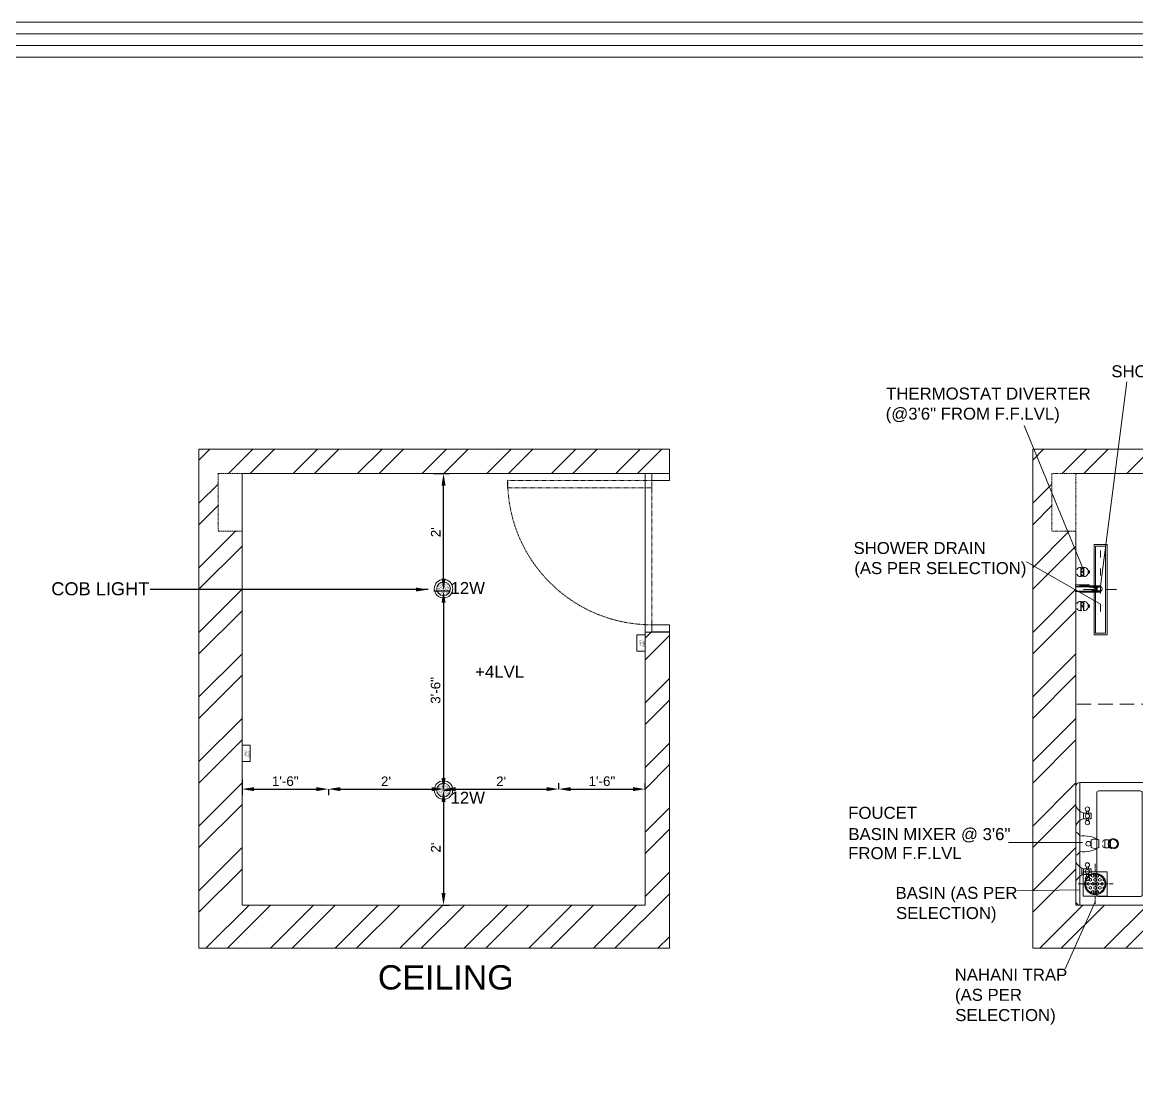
# Model space of a CAD drawing. Header units: inches. Extents: x 213 to 17763, y -4830 to 1802.
# Drawn here: x 5478.2 to 5710.7, y 1192.2 to 1413.7 of the extents above; entities that cross this region are included whole.
import ezdxf

# ---------------------------------------------------------------- set-up
doc = ezdxf.new("R2010")
doc.units = ezdxf.units.IN
doc.header["$MEASUREMENT"] = 0
for name, pattern in [('ACAD_ISO02W100', [15, 12, -3]), ('AUDIT_D_060311083008-3', [0]), ('Center23.23', [1.798, 1, -0.043, 0.712, -0.043]), ('DASHED2', [0.375, 0.25, -0.125]), ('HIDDEN', [0.375, 0.25, -0.125])]:
    doc.linetypes.add(name, pattern=pattern)
for name, color, linetype in [('.', 30, 'Continuous'), ('A-DOOR', 251, 'AUDIT_D_060311083008-3'), ('A-Door-Frame', 1, 'Continuous'), ('A-Door-Swing', 8, 'HIDDEN'), ('PDF2_0', 7, 'Continuous'), ('PDF3_MK. TEXT', 1, 'Continuous'), ('PDF3_MO_FURNITURE', 6, 'Continuous'), ('PDF3_Text', 1, 'Continuous'), ('zas_Inferred_dashed_lines', 7, 'Continuous')]:
    doc.layers.add(name, color=color, linetype=linetype)
doc.layers.add('A- FURNITURE', color=8, linetype='Continuous', lineweight=9)
for name, color, linetype, true_color in [('PDF2_MK. KITCHEN ESSENTAILS', 7, 'Continuous', 0x767676), ('PDF3_0', 7, 'Continuous', 0x929498), ('PDF3_PLAN', 7, 'Continuous', 0xdadada)]:
    doc.layers.add(name, color=color, linetype=linetype, true_color=true_color)
doc.styles.add('_mm text style', font='arial.ttf')
doc.styles.add('PDF Arial', font='arial.ttf')
doc.styles.get("Standard").update_dxf_attribs({"font": 'arial.ttf'})
doc.dimstyles.new('ISO-25', dxfattribs={"dimtxt": 4.5, "dimasz": 2.5, "dimexe": 1.25, "dimexo": 0.625, "dimtad": 1, "dimdec": 0, "dimlunit": 4, "dimtxsty": 'Standard', "dimcen": 2.5, "dimadec": 0, "dimazin": 0, "dimtfac": 1, "dimtdec": 0, "dimtmove": 0, "dimatfit": 3, "dimfxl": 1, "dimarcsym": 0})

# ---------------------------------------------------------------- blocks, each defined once
blk = doc.blocks.new('*U34')
at = {"layer": 'A-Door-Frame', "lineweight": 5}
for p, q in [((0, -100), (0, 0)), ((900, -100), (900, 0))]:
    blk.add_line(p, q, dxfattribs=at)
for points in [[(0, -100), (40, -100), (40, 0), (0, 0)], [(900, -100), (860, -100), (860, 0), (900, 0)]]:
    blk.add_lwpolyline(points, dxfattribs=at)
at = {"layer": 'A-Door-Swing', "linetype": 'DASHED2', "lineweight": 5}
blk.add_line((47.3, 0), (867.3, 0), dxfattribs=at)
blk.add_lwpolyline([(40, 0), (40, 820), (80, 820), (80, 0)], close=True, dxfattribs=at)
blk.add_arc((40, 0), 820, 360, 90, dxfattribs=at)
blk = doc.blocks.new('*D351')
at = {"color": 0, "linetype": 'ACAD_ISO02W100', "lineweight": -2, "transparency": 16777216}
for p, q in [((5564.11, 1319.61), (5567.36, 1319.61)), ((5564.11, 1295.17), (5567.36, 1295.17))]:
    blk.add_line(p, q, dxfattribs=at)
at = {"color": 0, "linetype": 'AUDIT_D_060311083008-3', "lineweight": -2, "transparency": 16777216}
blk.add_line((5566.11, 1297.67), (5566.11, 1317.11), dxfattribs=at)
at = {"color": 0, "transparency": 16777216}
for points in [[(5565.69, 1317.11), (5566.53, 1317.11), (5566.11, 1319.61)], [(5565.69, 1297.67), (5566.53, 1297.67), (5566.11, 1295.17)]]:
    blk.add_solid(points, dxfattribs=at)
at = {"layer": 'Defpoints', "color": 0, "transparency": 16777216}
for p in [(5562.11, 1319.61), (5566.11, 1319.61), (5562.11, 1295.17)]:
    blk.add_point(p, dxfattribs=at)
at = {"color": 0, "lineweight": 5, "transparency": 16777216, "insert": (5564.48, 1307.39), "char_height": 2, "attachment_point": 5, "rotation": 90}
blk.add_mtext("2'", dxfattribs=at)
blk = doc.blocks.new('*D373')
at = {"color": 0, "linetype": 'ACAD_ISO02W100', "lineweight": -2, "transparency": 16777216}
for p, q in [((5564.11, 1295.17), (5567.36, 1295.17)), ((5566.11, 1253.61), (5567.36, 1253.61))]:
    blk.add_line(p, q, dxfattribs=at)
at = {"color": 0, "linetype": 'AUDIT_D_060311083008-3', "lineweight": -2, "transparency": 16777216}
blk.add_line((5566.11, 1292.67), (5566.11, 1256.11), dxfattribs=at)
at = {"color": 0, "transparency": 16777216}
for points in [[(5565.69, 1292.67), (5566.53, 1292.67), (5566.11, 1295.17)], [(5565.69, 1256.11), (5566.53, 1256.11), (5566.11, 1253.61)]]:
    blk.add_solid(points, dxfattribs=at)
at = {"layer": 'Defpoints', "color": 0, "transparency": 16777216}
for p in [(5562.11, 1295.17), (5566.11, 1253.61), (5566.11, 1253.61)]:
    blk.add_point(p, dxfattribs=at)
at = {"color": 0, "lineweight": 5, "transparency": 16777216, "insert": (5564.46, 1274.39), "char_height": 2, "attachment_point": 5, "rotation": 90}
blk.add_mtext('3\'-6"', dxfattribs=at)
blk = doc.blocks.new('*D374')
at = {"color": 0, "linetype": 'ACAD_ISO02W100', "lineweight": -2, "transparency": 16777216}
for p, q in [((5566.11, 1253.61), (5567.36, 1253.61)), ((5566.11, 1229.61), (5567.36, 1229.61))]:
    blk.add_line(p, q, dxfattribs=at)
at = {"color": 0, "linetype": 'AUDIT_D_060311083008-3', "lineweight": -2, "transparency": 16777216}
blk.add_line((5566.11, 1251.11), (5566.11, 1232.11), dxfattribs=at)
at = {"color": 0, "transparency": 16777216}
for points in [[(5565.69, 1251.11), (5566.53, 1251.11), (5566.11, 1253.61)], [(5565.69, 1232.11), (5566.53, 1232.11), (5566.11, 1229.61)]]:
    blk.add_solid(points, dxfattribs=at)
at = {"layer": 'Defpoints', "color": 0, "transparency": 16777216}
for p in [(5566.11, 1253.61), (5565.73, 1229.61), (5566.11, 1229.61)]:
    blk.add_point(p, dxfattribs=at)
at = {"color": 0, "lineweight": 5, "transparency": 16777216, "insert": (5564.48, 1241.61), "char_height": 2, "attachment_point": 5, "rotation": 90}
blk.add_mtext("2'", dxfattribs=at)
blk = doc.blocks.new('*D352')
at = {"color": 0, "linetype": 'ACAD_ISO02W100', "lineweight": -2, "transparency": 16777216}
for p, q in [((5524.09, 1255.81), (5524.09, 1252.56)), ((5542.09, 1253.81), (5542.09, 1252.56))]:
    blk.add_line(p, q, dxfattribs=at)
at = {"color": 0, "linetype": 'AUDIT_D_060311083008-3', "lineweight": -2, "transparency": 16777216}
blk.add_line((5526.59, 1253.81), (5539.59, 1253.81), dxfattribs=at)
at = {"color": 0, "transparency": 16777216}
for points in [[(5526.59, 1254.22), (5526.59, 1253.39), (5524.09, 1253.81)], [(5539.59, 1254.22), (5539.59, 1253.39), (5542.09, 1253.81)]]:
    blk.add_solid(points, dxfattribs=at)
at = {"layer": 'Defpoints', "color": 0, "transparency": 16777216}
for p in [(5524.09, 1257.03), (5542.09, 1254.43), (5542.09, 1253.81)]:
    blk.add_point(p, dxfattribs=at)
at = {"color": 0, "lineweight": 5, "transparency": 16777216, "insert": (5533.09, 1255.45), "char_height": 2, "attachment_point": 5}
blk.add_mtext('1\'-6"', dxfattribs=at)
blk = doc.blocks.new('*D353')
at = {"color": 0, "linetype": 'ACAD_ISO02W100', "lineweight": -2, "transparency": 16777216}
for p, q in [((5542.09, 1253.81), (5542.09, 1252.56)), ((5566.11, 1253.81), (5566.11, 1255.06))]:
    blk.add_line(p, q, dxfattribs=at)
at = {"color": 0, "linetype": 'AUDIT_D_060311083008-3', "lineweight": -2, "transparency": 16777216}
blk.add_line((5544.59, 1253.81), (5563.61, 1253.81), dxfattribs=at)
at = {"color": 0, "transparency": 16777216}
for points in [[(5544.59, 1254.22), (5544.59, 1253.39), (5542.09, 1253.81)], [(5563.61, 1254.22), (5563.61, 1253.39), (5566.11, 1253.81)]]:
    blk.add_solid(points, dxfattribs=at)
at = {"layer": 'Defpoints', "color": 0, "transparency": 16777216}
for p in [(5542.09, 1254.43), (5566.11, 1253.81), (5566.11, 1253.61)]:
    blk.add_point(p, dxfattribs=at)
at = {"color": 0, "lineweight": 5, "transparency": 16777216, "insert": (5554.1, 1255.43), "char_height": 2, "attachment_point": 5}
blk.add_mtext("2'", dxfattribs=at)
blk = doc.blocks.new('*D354')
at = {"color": 0, "linetype": 'ACAD_ISO02W100', "lineweight": -2, "transparency": 16777216}
for p, q in [((5566.11, 1253.81), (5566.11, 1255.06)), ((5590.14, 1253.81), (5590.14, 1255.06))]:
    blk.add_line(p, q, dxfattribs=at)
at = {"color": 0, "linetype": 'AUDIT_D_060311083008-3', "lineweight": -2, "transparency": 16777216}
blk.add_line((5568.61, 1253.81), (5587.64, 1253.81), dxfattribs=at)
at = {"color": 0, "transparency": 16777216}
for points in [[(5568.61, 1254.22), (5568.61, 1253.39), (5566.11, 1253.81)], [(5587.64, 1254.22), (5587.64, 1253.39), (5590.14, 1253.81)]]:
    blk.add_solid(points, dxfattribs=at)
at = {"layer": 'Defpoints', "color": 0, "transparency": 16777216}
for p in [(5566.11, 1253.61), (5590.14, 1253.81), (5590.14, 1253.62)]:
    blk.add_point(p, dxfattribs=at)
at = {"color": 0, "lineweight": 5, "transparency": 16777216, "insert": (5578.12, 1255.43), "char_height": 2, "attachment_point": 5}
blk.add_mtext("2'", dxfattribs=at)
blk = doc.blocks.new('*D355')
at = {"color": 0, "linetype": 'ACAD_ISO02W100', "lineweight": -2, "transparency": 16777216}
for p, q in [((5590.14, 1253.81), (5590.14, 1255.06)), ((5608.14, 1253.81), (5608.14, 1255.06))]:
    blk.add_line(p, q, dxfattribs=at)
at = {"color": 0, "linetype": 'AUDIT_D_060311083008-3', "lineweight": -2, "transparency": 16777216}
blk.add_line((5592.64, 1253.81), (5605.64, 1253.81), dxfattribs=at)
at = {"color": 0, "transparency": 16777216}
for points in [[(5592.64, 1254.22), (5592.64, 1253.39), (5590.14, 1253.81)], [(5605.64, 1254.22), (5605.64, 1253.39), (5608.14, 1253.81)]]:
    blk.add_solid(points, dxfattribs=at)
at = {"layer": 'Defpoints', "color": 0, "transparency": 16777216}
for p in [(5590.14, 1253.62), (5608.14, 1253.81), (5608.14, 1253.44)]:
    blk.add_point(p, dxfattribs=at)
at = {"color": 0, "lineweight": 5, "transparency": 16777216, "insert": (5599.14, 1255.45), "char_height": 2, "attachment_point": 5}
blk.add_mtext('1\'-6"', dxfattribs=at)
blk = doc.blocks.new('wb18.')
at = {"color": 0, "lineweight": 5}
for p, q in [((-13.85, 0), (13.85, 0)), ((-14.85, -1), (14.85, -1)), ((-14.85, -17.11), (-14.85, -1)), ((14.85, -1), (14.85, -17.11)), ((-12.295, -5.055), (12.295, -5.055)), ((-12.795, -15.555), (-12.795, -5.555)), ((12.795, -5.555), (12.795, -15.555)), ((12.295, -16.055), (-12.295, -16.055)), ((13.85, -18.11), (-13.85, -18.11))]:
    blk.add_line(p, q, dxfattribs=at)
for centre, radius in [((0, -3.027), 0.586), ((0, -9.055), 1.25), ((0, -9.055), 1)]:
    blk.add_circle(centre, radius, dxfattribs=at)
for centre, radius, start, end in [((13.85, -1), 1, 360, 90), ((-13.85, -1), 1, 90, 180), ((-12.295, -5.555), 0.5, 90, 180), ((12.295, -5.555), 0.5, 360, 90), ((-12.295, -15.555), 0.5, 180, 270), ((12.295, -15.555), 0.5, 270, 0), ((-13.85, -17.11), 1, 180, 270), ((13.85, -17.11), 1, 270, 0)]:
    blk.add_arc(centre, radius, start, end, dxfattribs=at)

msp = doc.modelspace()

# ---------------------------------------------------------------- hatches: boundary and pattern name
at = {"layer": '.', "lineweight": 5, "true_color": 0xed1f24}
h = msp.add_hatch(dxfattribs=at)
h.set_pattern_fill('ANSI32', color=240)
h.set_pattern_definition([(45, (519.862, 1019.38), (-6.735192, 6.735192), []), (45, (524.352, 1019.38), (-6.735192, 6.735192), [])])
h.paths.add_polyline_path([(5524.09, 1289.58), (5524.09, 1307.61), (5519.09, 1307.61), (5519.09, 1319.61), (5524.09, 1319.61), (5613.22, 1319.61), (5613.22, 1324.69), (5515.09, 1324.69), (5515.09, 1220.61), (5613.22, 1220.61), (5613.22, 1286.51), (5608.14, 1286.51), (5608.14, 1229.61), (5524.09, 1229.61)])
h = msp.add_hatch(dxfattribs=at)
h.set_pattern_fill('ANSI32', color=240)
h.set_pattern_definition([(45, (693.774, 1019.38), (-6.735192, 6.735192), []), (45, (698.264, 1019.38), (-6.735192, 6.735192), [])])
h.paths.add_polyline_path([(5698, 1289.58), (5698, 1307.61), (5693, 1307.61), (5693, 1319.61), (5698, 1319.61), (5787.13, 1319.61), (5787.13, 1324.69), (5689, 1324.69), (5689, 1220.61), (5787.13, 1220.61), (5787.13, 1286.51), (5782.05, 1286.51), (5782.05, 1229.61), (5698, 1229.61)])
at = {"lineweight": 5}
h = msp.add_hatch(dxfattribs=at)
h.set_pattern_fill('AR-SAND', color=1, scale=0.2)
h.set_pattern_definition([(37.5, (-120373.41823, -237025.50145), (-0.01259867162, 0.3853647538), [0, -0.304, 0, -0.34, 0, -0.325]), (7.5, (-120373.41823, -237025.50145), (0.3539553411, 0.564429213), [0, -0.164, 0, -0.274, 0, -0.105]), (327.5, (-120373.66423, -237025.50145), (0.62282837235, 0.0011318107), [0, -0.1, 0, -0.36, 0, -0.47]), (317.5, (-120373.66423, -237025.50145), (0.6012253209, 0.175535113), [0, -0.05, 0, -0.236, 0, -0.27])])
h.paths.add_polyline_path([(5567.54, 1295.61, -1), (5564.68, 1295.61, -1)])
h = msp.add_hatch(dxfattribs=at)
h.set_pattern_fill('AR-SAND', color=1, scale=0.2)
h.set_pattern_definition([(37.5, (-120373.41823, -237067.50145), (-0.01259867162, 0.3853647538), [0, -0.304, 0, -0.34, 0, -0.325]), (7.5, (-120373.41823, -237067.50145), (0.3539553411, 0.564429213), [0, -0.164, 0, -0.274, 0, -0.105]), (327.5, (-120373.66423, -237067.50145), (0.62282837235, 0.0011318107), [0, -0.1, 0, -0.36, 0, -0.47]), (317.5, (-120373.66423, -237067.50145), (0.6012253209, 0.175535113), [0, -0.05, 0, -0.236, 0, -0.27])])
h.paths.add_polyline_path([(5567.54, 1253.61, -1), (5564.68, 1253.61, -1)])

# ---------------------------------------------------------------- linework, layer by layer
for p, q in [((5515.09, 1220.61), (5515.09, 1324.69)), ((5515.09, 1324.69), (5613.22, 1324.69)), ((5613.22, 1319.61), (5613.22, 1324.69)), ((5689, 1220.61), (5689, 1324.69)), ((5689, 1324.69), (5787.13, 1324.69)), ((5524.09, 1319.61), (5613.22, 1319.61)), ((5698, 1319.61), (5787.13, 1319.61)), ((5524.09, 1289.58), (5524.09, 1307.61)), ((5698, 1289.58), (5698, 1307.61)), ((5524.09, 1229.61), (5524.09, 1289.58)), ((5698, 1229.61), (5698, 1289.58)), ((5608.14, 1229.61), (5608.14, 1286.51)), ((5613.22, 1286.51), (5608.14, 1286.51)), ((5613.22, 1220.61), (5613.22, 1286.51)), ((5515.09, 1220.61), (5613.22, 1220.61)), ((5689, 1220.61), (5787.13, 1220.61))]:
    msp.add_line(p, q, dxfattribs=at)
at = {"linetype": 'DASHED2', "lineweight": 5}
for p, q in [((5519.09, 1319.61), (5519.09, 1307.61)), ((5524.09, 1319.61), (5519.09, 1319.61)), ((5524.09, 1319.61), (5524.09, 1307.61)), ((5693, 1319.61), (5693, 1307.61)), ((5698, 1319.61), (5693, 1319.61)), ((5698, 1319.61), (5698, 1307.61)), ((5524.09, 1307.61), (5519.09, 1307.61)), ((5698, 1307.61), (5693, 1307.61))]:
    msp.add_line(p, q, dxfattribs=at)
at = {"color": 4, "linetype": 'DASHED2', "lineweight": 5, "ltscale": 12}
msp.add_line((5746.19, 1271.56), (5698, 1271.56), dxfattribs=at)
at = {"lineweight": 5}
msp.add_lwpolyline([(5524.09, 1319.61), (5608.14, 1319.61), (5608.14, 1229.61), (5524.09, 1229.61)], close=True, dxfattribs=at)
at = {"color": 5, "lineweight": 5}
for points in [[(5606.45, 1282.6), (5606.45, 1286.02), (5608.14, 1286.02), (5608.14, 1282.6)], [(5524.09, 1259.56), (5524.09, 1262.98), (5525.77, 1262.98), (5525.77, 1259.56)]]:
    msp.add_lwpolyline(points, close=True, dxfattribs=at)
at = {"lineweight": 5}
for centre, radius in [((5566.11, 1295.61), 1.93), ((5566.11, 1295.61), 1.43), ((5566.11, 1253.61), 1.93), ((5566.11, 1253.61), 1.43)]:
    msp.add_circle(centre, radius, dxfattribs=at)
at = {"layer": 'PDF2_0', "lineweight": 5}
msp.add_lwpolyline([(5899.76, 842.69), (5240.82, 842.69), (5240.82, 1413.74), (6046.18, 1413.74), (6046.18, 989.11, -0.414214)], format="xyb", close=True, dxfattribs=at)
for points in [[(5899.76, 845.12), (5243.24, 845.12), (5243.24, 1411.32), (6043.76, 1411.32), (6043.76, 989.11, -0.414214), (5899.76, 845.12)], [(5899.76, 847.56), (5245.69, 847.56), (5245.69, 1408.88), (6041.32, 1408.88), (6041.32, 989.11, -0.414214), (5899.76, 847.56)]]:
    msp.add_lwpolyline(points, format="xyb", dxfattribs=at)
msp.add_lwpolyline([(5248.13, 1406.44), (5904.4, 1406.44), (5904.4, 865.37), (5248.13, 865.37)], close=True, dxfattribs=at)
at = {"layer": 'PDF2_MK. KITCHEN ESSENTAILS', "lineweight": 5}
msp.add_lwpolyline([(5248.13, 865.37), (5904.4, 865.37), (5904.4, 1406.44), (5248.13, 1406.44)], close=True, dxfattribs=at)
at = {"layer": 'PDF3_0', "color": 9, "lineweight": 5, "true_color": 0xc6c7ca}
msp.add_lwpolyline([(5700.83, 1296.42), (5697.84, 1296.42)], dxfattribs=at)
at = {"layer": 'PDF3_0', "color": 7, "lineweight": 5}
for points in [[(5699.61, 1248.83, -0.26557), (5698, 1250.43), (5698, 1246.01, -0.26557), (5699.61, 1247.63)], [(5701.22, 1243.2), (5701.2, 1241.6, 0.209449), (5702.8, 1241.61, -0.162279), (5698.81, 1240.8), (5698.8, 1244.02, 0.257222), (5698, 1244.81), (5698, 1240, 0.257222), (5698.8, 1240.81)], [(5701.2, 1243.22, -0.209449), (5702.83, 1243.2), (5702.83, 1241.59)], [(5704.82, 1243.22, -0.432529), (5705.23, 1242.81), (5705.23, 1242, -0.432529), (5704.82, 1241.61)], [(5699.61, 1237.2, -0.26557), (5698, 1238.8), (5698, 1234.38, -0.26557), (5699.61, 1236)]]:
    msp.add_lwpolyline(points, format="xyb", dxfattribs=at)
for points in [[(5699.61, 1248.82), (5701.22, 1248.82), (5701.22, 1247.62), (5699.61, 1247.62)], [(5704.82, 1241.59), (5704.03, 1241.59), (5704.03, 1243.2), (5704.82, 1243.2)], [(5699.61, 1237.19), (5701.22, 1237.19), (5701.22, 1235.99), (5699.61, 1235.99)]]:
    msp.add_lwpolyline(points, close=True, dxfattribs=at)
for points in [[(5700.22, 1248.82), (5700.22, 1249.23)], [(5700.61, 1248.82), (5700.61, 1249.23)], [(5700.22, 1247.62), (5700.22, 1247.21)], [(5700.61, 1247.62), (5700.61, 1247.21)], [(5699.22, 1235.82), (5699.22, 1237.34)], [(5700.22, 1237.19), (5700.22, 1237.6)], [(5700.61, 1237.19), (5700.61, 1237.6)], [(5700.22, 1235.99), (5700.22, 1235.58)], [(5700.61, 1235.99), (5700.61, 1235.58)]]:
    msp.add_lwpolyline(points, dxfattribs=at)
for centre in [(5700.41, 1249.63), (5700.41, 1248.22), (5700.41, 1246.82), (5700.41, 1238), (5700.41, 1236.59), (5700.41, 1235.19)]:
    msp.add_circle(centre, 0.453, dxfattribs=at)
for centre, radius, start, end in [((5699.6, 1237.61), 6.46, 60.2545, 97.1246), ((5704, 1242.82), 0.397, 88.2202, 181.7798), ((5704, 1242.01), 0.397, 178.2202, 271.7798)]:
    msp.add_arc(centre, radius, start, end, dxfattribs=at)
at = {"layer": 'PDF3_MK. TEXT', "color": 18, "lineweight": 5, "true_color": 0x000000}
for points in [[(5708.64, 1338.74), (5703.14, 1296.14)], [(5687.24, 1329.62), (5699.47, 1299.9)], [(5687.69, 1301.18), (5703.16, 1292.35)], [(5683.93, 1242.68), (5699.4, 1242.68)], [(5685.63, 1232.61), (5698.86, 1232.78)], [(5695.8, 1216.35), (5702.03, 1230.31)]]:
    msp.add_lwpolyline(points, dxfattribs=at)
at = {"layer": 'PDF3_MO_FURNITURE', "color": 1, "lineweight": 5}
for points in [[(5698.19, 1298.63, 0.316661), (5699.02, 1298.14), (5699.02, 1300.06, 0.31664), (5698.19, 1299.58)], [(5699.09, 1299.98), (5699.28, 1299.98, -0.109546), (5699.41, 1299.98), (5699.59, 1299.98)], [(5700.55, 1299.35, 0.402581), (5699.65, 1300.06), (5699.65, 1298.14, 0.402544), (5700.55, 1298.87)], [(5700.65, 1298.81, -0.414258), (5700.58, 1298.76, -0.414258), (5700.54, 1298.8), (5700.54, 1299.39, -0.414258), (5700.58, 1299.45, -0.414258), (5700.65, 1299.4)], [(5699.41, 1298.24, -0.059667), (5699.35, 1298.21), (5699.28, 1298.21), (5699.21, 1298.25), (5699.15, 1298.28), (5699.13, 1298.34), (5699.15, 1298.38), (5699.21, 1298.41), (5699.26, 1298.45), (5699.35, 1298.47), (5699.43, 1298.45), (5699.5, 1298.41), (5699.54, 1298.38), (5699.56, 1298.32), (5699.54, 1298.28), (5699.5, 1298.25), (5699.43, 1298.21), (5699.35, 1298.21), (5699.34, 1298.21, -0.059344), (5699.28, 1298.23)], [(5700.69, 1298.82, 0.414258), (5700.76, 1298.86), (5700.76, 1299.34, 0.414258), (5700.69, 1299.39)], [(5700.8, 1298.93), (5700.8, 1299.26, -0.142009), (5700.83, 1299.11, -0.142009), (5700.8, 1298.93)]]:
    msp.add_lwpolyline(points, format="xyb", dxfattribs=at)
for points in [[(5699.04, 1298.12), (5699.08, 1298.12), (5699.08, 1300.08), (5699.04, 1300.08)], [(5699.13, 1299.87), (5699.15, 1299.93), (5699.21, 1299.97), (5699.28, 1299.98), (5699.35, 1299.98), (5699.43, 1299.98), (5699.5, 1299.97), (5699.54, 1299.93), (5699.56, 1299.87), (5699.54, 1299.82), (5699.5, 1299.78), (5699.43, 1299.74), (5699.35, 1299.74), (5699.26, 1299.74), (5699.21, 1299.78), (5699.15, 1299.82)], [(5699.63, 1300.08), (5699.61, 1300.08), (5699.61, 1298.12), (5699.63, 1298.12)], [(5700.59, 1298.75), (5700.61, 1298.75), (5700.61, 1299.45), (5700.59, 1299.45)], [(5700.67, 1298.8), (5700.7, 1298.8), (5700.7, 1299.39), (5700.67, 1299.39)]]:
    msp.add_lwpolyline(points, close=True, dxfattribs=at)
for points in [[(5699.04, 1300.06), (5699.04, 1300.06)], [(5699.08, 1300.06), (5699.08, 1300.06)], [(5699.09, 1300.06), (5699.09, 1298.14)], [(5699.13, 1299.87), (5699.13, 1299.87)], [(5699.59, 1298.14), (5699.59, 1300.06)], [(5699.61, 1300.06), (5699.61, 1300.06)], [(5699.63, 1300.06), (5699.63, 1300.06)], [(5699.04, 1298.14), (5699.04, 1298.14)], [(5699.08, 1298.14), (5699.08, 1298.14)], [(5699.17, 1298.3), (5699.21, 1298.25), (5699.28, 1298.21), (5699.09, 1298.21)], [(5699.59, 1298.21), (5699.41, 1298.21), (5699.5, 1298.25), (5699.52, 1298.3)], [(5699.61, 1298.14), (5699.61, 1298.14)], [(5699.63, 1298.14), (5699.63, 1298.14)], [(5700.76, 1298.89), (5700.8, 1298.89), (5700.8, 1299.32), (5700.76, 1299.32)], [(5700.8, 1299.26), (5700.8, 1299.26)], [(5700.8, 1298.93), (5700.8, 1298.93)], [(5700.85, 1299.1), (5700.85, 1299.1)]]:
    msp.add_lwpolyline(points, dxfattribs=at)
at = {"layer": 'PDF3_MO_FURNITURE', "lineweight": 5}
for points in [[(5697.89, 1296.08), (5698.8, 1296.08), (5701.61, 1296.08), (5701.61, 1295.94), (5701.48, 1295.94), (5700.85, 1295.99), (5700.19, 1295.99), (5698.8, 1295.99), (5698.8, 1296.08)], [(5702.15, 1295.4), (5701.94, 1295.33), (5701.7, 1295.27), (5701.18, 1295.16), (5700.63, 1295.12), (5700.04, 1295.1), (5698.98, 1295.1), (5697.89, 1295.1), (5700.04, 1295.1)], [(5697.89, 1295.01), (5698.8, 1295.01), (5698.8, 1295.1), (5699.5, 1295.08), (5700.19, 1295.08), (5700.85, 1295.1), (5701.48, 1295.16), (5701.61, 1295.16), (5701.87, 1295.16), (5701.87, 1295.01), (5701.61, 1295.01)], [(5698.54, 1296.16), (5700.31, 1296.16), (5700.31, 1296.08)], [(5700.31, 1295.01), (5700.31, 1294.92), (5698.54, 1294.92)], [(5698.78, 1296.16), (5698.78, 1296.21), (5700.19, 1296.21)], [(5700.19, 1294.86), (5698.78, 1294.86)], [(5701.61, 1295.16), (5701.61, 1295.01), (5698.8, 1295.01)], [(5700.19, 1296.16), (5700.19, 1296.21), (5700.41, 1296.21)], [(5700.41, 1294.86), (5700.19, 1294.86), (5700.19, 1294.92)], [(5700.8, 1296.08), (5700.8, 1296.16), (5700.41, 1296.16), (5700.41, 1296.08)], [(5700.41, 1295.01), (5700.41, 1294.92), (5700.8, 1294.92), (5700.8, 1295.01)], [(5701.61, 1295.94), (5701.87, 1295.94), (5701.87, 1296.08), (5701.61, 1296.08)], [(5702.15, 1295.77), (5701.85, 1295.94)], [(5701.85, 1295.16), (5702.15, 1295.31)], [(5702.35, 1295.94), (5702.24, 1295.94), (5702.18, 1295.94), (5702.18, 1295.9)], [(5702.18, 1295.2), (5702.18, 1295.16), (5702.24, 1295.16), (5702.35, 1295.16)], [(5702.22, 1295.55), (5702.22, 1295.55)], [(5702.31, 1295.97), (5702.37, 1295.97)], [(5702.37, 1295.12), (5702.31, 1295.12)], [(5702.35, 1296.21), (5702.35, 1296.21)], [(5702.35, 1294.92), (5702.35, 1294.92)], [(5702.35, 1294.86), (5702.35, 1294.86)], [(5702.4, 1296.14), (5702.4, 1296.14)], [(5702.4, 1296.14), (5702.4, 1296.14)], [(5702.4, 1294.94), (5702.4, 1294.94)], [(5702.4, 1294.94), (5702.4, 1294.94)]]:
    msp.add_lwpolyline(points, dxfattribs=at)
for points in [[(5698.79, 1295.99, -0.010134), (5697.89, 1295.99), (5699.06, 1295.99), (5700.19, 1295.99), (5700.74, 1295.95), (5701.26, 1295.92), (5701.74, 1295.81), (5702.15, 1295.69)], [(5700.31, 1296.16), (5700.41, 1296.16), (5700.41, 1296.21), (5702.35, 1296.21), (5702.35, 1296.06, 0.089766), (5702.35, 1296.16), (5702.35, 1296.18), (5702.35, 1296.21), (5702.4, 1296.21)], [(5702.33, 1295.04, -0.089766), (5702.35, 1294.92), (5702.35, 1294.86), (5700.41, 1294.86), (5700.41, 1294.92), (5700.31, 1294.92)], [(5702.4, 1294.86), (5702.39, 1294.94, 0.027376), (5703, 1294.9), (5703, 1294.86), (5702.4, 1294.86), (5702.35, 1294.86), (5702.35, 1295.01)], [(5703.27, 1295.97), (5703.37, 1295.9), (5703.44, 1295.79), (5703.48, 1295.68), (5703.49, 1295.55), (5703.48, 1295.42), (5703.44, 1295.31), (5703.37, 1295.2), (5703.27, 1295.11, 0.265777), (5703.24, 1295.05), (5703.24, 1295.01), (5702.42, 1295.01), (5702.4, 1295.01), (5702.46, 1295.01), (5702.7, 1294.97), (5702.81, 1294.96), (5702.9, 1294.96), (5702.96, 1294.96), (5703.01, 1294.96), (5703.03, 1294.96), (5703.05, 1294.97), (5703.05, 1294.94), (5702.4, 1294.94), (5702.42, 1295.01), (5702.42, 1295.14, 0.017108), (5703.22, 1295.06)], [(5702.4, 1295.15, -0.029025), (5702.41, 1295.2, 0.016493), (5703.26, 1295.12)], [(5702.46, 1296.08), (5703.05, 1296.08, -0.135627), (5703.03, 1296.13)]]:
    msp.add_lwpolyline(points, format="xyb", dxfattribs=at)
msp.add_lwpolyline([(5703.24, 1296.03), (5703.24, 1296.08), (5702.42, 1296.08), (5702.4, 1296.08), (5702.46, 1296.08), (5702.7, 1296.1), (5702.9, 1296.12), (5702.96, 1296.14), (5703.01, 1296.12), (5703.03, 1296.12), (5703.05, 1296.12), (5703.05, 1296.14), (5702.39, 1296.15, -0.027376), (5703, 1296.19), (5703, 1296.21), (5702.4, 1296.21), (5702.4, 1296.14), (5702.42, 1296.08), (5702.42, 1295.95, -0.017208)], format="xyb", close=True, dxfattribs=at)
at = {"layer": 'PDF3_MO_FURNITURE', "color": 5, "lineweight": 5}
for points in [[(5698.19, 1292.47, -0.31664), (5699.02, 1292.94), (5699.02, 1291.04, -0.316661), (5698.19, 1291.51)], [(5699.09, 1292.87), (5699.28, 1292.87, -0.109546), (5699.41, 1292.87), (5699.59, 1292.87)], [(5700.55, 1292.23, 0.402581), (5699.65, 1292.94), (5699.65, 1291.04, 0.402544), (5700.55, 1291.75)], [(5700.67, 1291.68), (5700.67, 1292.27), (5700.7, 1292.27), (5700.7, 1291.7), (5700.67, 1291.7, -0.414258), (5700.6, 1291.65, -0.414258), (5700.54, 1291.68), (5700.54, 1292.29, -0.414258), (5700.58, 1292.35, -0.414258), (5700.65, 1292.3)], [(5700.69, 1292.27, -0.414258), (5700.76, 1292.22), (5700.76, 1291.74, -0.414258), (5700.69, 1291.7)], [(5700.78, 1291.82, 0.142009), (5700.83, 1291.99, 0.142009), (5700.8, 1292.16), (5700.78, 1291.82)]]:
    msp.add_lwpolyline(points, format="xyb", dxfattribs=at)
for points in [[(5699.04, 1291.02), (5699.08, 1291.02), (5699.08, 1292.96), (5699.04, 1292.96)], [(5699.13, 1292.76), (5699.15, 1292.81), (5699.21, 1292.85), (5699.28, 1292.87), (5699.35, 1292.88), (5699.43, 1292.87), (5699.5, 1292.85), (5699.54, 1292.81), (5699.56, 1292.76), (5699.54, 1292.72), (5699.5, 1292.66), (5699.43, 1292.64), (5699.35, 1292.63), (5699.26, 1292.64), (5699.21, 1292.66), (5699.15, 1292.72)], [(5699.63, 1292.96), (5699.63, 1291.02), (5699.61, 1291.02), (5699.61, 1292.96)], [(5700.59, 1291.63), (5700.59, 1292.35), (5700.61, 1292.35), (5700.61, 1291.63)]]:
    msp.add_lwpolyline(points, close=True, dxfattribs=at)
for points in [[(5699.04, 1292.94), (5699.04, 1292.94)], [(5699.08, 1292.94), (5699.08, 1292.94)], [(5699.09, 1292.94), (5699.09, 1291.04)], [(5699.13, 1292.76), (5699.13, 1292.76)], [(5699.35, 1292.88), (5699.37, 1292.88)], [(5699.59, 1292.94), (5699.59, 1291.04)], [(5699.61, 1292.94), (5699.61, 1292.94)], [(5699.63, 1292.94), (5699.63, 1292.94)], [(5699.28, 1291.09), (5699.09, 1291.09), (5699.09, 1291.98)], [(5700.76, 1292.2), (5700.8, 1292.2), (5700.8, 1291.78), (5700.76, 1291.78)], [(5700.8, 1292.15), (5700.8, 1292.15)], [(5700.8, 1291.81), (5700.8, 1291.81)], [(5700.85, 1291.98), (5700.85, 1291.98)]]:
    msp.add_lwpolyline(points, dxfattribs=at)
at = {"layer": 'PDF3_MO_FURNITURE', "color": 1, "lineweight": 5}
for radius in [0.213, 0.213, 0.176, 0.176, 0.176]:
    msp.add_circle((5699.34, 1299.11), radius, dxfattribs=at)
at = {"layer": 'PDF3_MO_FURNITURE', "color": 5, "lineweight": 5}
for radius in [0.213, 0.213, 0.176, 0.176, 0.176]:
    msp.add_circle((5699.34, 1291.99), radius, dxfattribs=at)
at = {"layer": 'PDF3_MO_FURNITURE', "color": 1, "lineweight": 5}
for centre, radius, start, end in [((5699.21, 1299.9), 0.0648, 131.6829, 182.141), ((5699.21, 1299.9), 0.0395, 180.0011, 183.7216), ((5699.47, 1299.9), 0.0461, 359.5001, 34.7707), ((5699.21, 1298.31), 0.0395, 180.0011, 183.7216), ((5699.51, 1298.35), 0.0483, 359.2561, 0.0083), ((5700.53, 1299.33), 0.0238, 89.5809, 92.2736), ((5700.53, 1298.88), 0.0238, 267.7264, 270.4191)]:
    msp.add_arc(centre, radius, start, end, dxfattribs=at)
at = {"layer": 'PDF3_MO_FURNITURE', "lineweight": 5}
for centre, radius, start, end in [((5698.67, 1295.56), 3.72, 355.8559, 2.9063), ((5702.81, 1295.94), 0.403, 179.8657, 186.5158), ((5703.97, 1283.19), 12.82, 93.1749, 96.9607), ((5698.86, 1295.56), 3.58, 354.2665, 5.7335), ((5703.17, 1296.2), 0.176, 179.9997, 194.0629), ((5703.12, 1294.91), 0.121, 161.8532, 182.8014), ((5703.13, 1294.98), 0.0831, 153.2095, 182.873), ((5703.3, 1296.04), 0.0646, 179.9773, 239.5125)]:
    msp.add_arc(centre, radius, start, end, dxfattribs=at)
at = {"layer": 'PDF3_MO_FURNITURE', "color": 5, "lineweight": 5}
for centre, radius, start, end in [((5699.21, 1292.78), 0.0648, 131.6829, 182.141), ((5699.21, 1292.78), 0.0395, 180.0011, 183.7216), ((5699.47, 1292.78), 0.0461, 359.5001, 34.7707), ((5700.53, 1292.21), 0.0238, 89.5809, 92.2736), ((5700.53, 1291.78), 0.0238, 267.7264, 270.4191)]:
    msp.add_arc(centre, radius, start, end, dxfattribs=at)
at = {"layer": 'PDF3_MO_FURNITURE', "color": 1, "lineweight": 5}
for points in [[(5699.13, 1299.88), (5699.13, 1299.83), (5699.23, 1299.78), (5699.34, 1299.78)], [(5699.28, 1299.98), (5699.2, 1299.96), (5699.15, 1299.92), (5699.17, 1299.88)], [(5699.19, 1299.94), (5699.17, 1299.93), (5699.17, 1299.91), (5699.17, 1299.9)], [(5699.17, 1299.9), (5699.17, 1299.87), (5699.21, 1299.84), (5699.27, 1299.82)], [(5699.17, 1299.88), (5699.2, 1299.84), (5699.28, 1299.81), (5699.37, 1299.82)], [(5699.28, 1299.98), (5699.24, 1299.97), (5699.21, 1299.96), (5699.19, 1299.94)], [(5699.27, 1299.82), (5699.33, 1299.81), (5699.41, 1299.82), (5699.46, 1299.84)], [(5699.34, 1299.78), (5699.46, 1299.78), (5699.56, 1299.83), (5699.56, 1299.88)], [(5699.37, 1299.82), (5699.45, 1299.82), (5699.52, 1299.86), (5699.52, 1299.9)], [(5699.52, 1299.9), (5699.52, 1299.93), (5699.48, 1299.96), (5699.41, 1299.98)], [(5699.51, 1299.92), (5699.5, 1299.95), (5699.46, 1299.97), (5699.41, 1299.98)], [(5699.46, 1299.84), (5699.51, 1299.86), (5699.53, 1299.89), (5699.51, 1299.92)], [(5699.34, 1298.45), (5699.23, 1298.45), (5699.13, 1298.4), (5699.13, 1298.35)], [(5699.17, 1298.33), (5699.15, 1298.29), (5699.2, 1298.25), (5699.28, 1298.23)], [(5699.17, 1298.33), (5699.15, 1298.29), (5699.2, 1298.25), (5699.28, 1298.23)], [(5699.36, 1298.39), (5699.28, 1298.4), (5699.19, 1298.37), (5699.17, 1298.33)], [(5699.37, 1298.39), (5699.28, 1298.4), (5699.2, 1298.37), (5699.17, 1298.33)], [(5699.56, 1298.35), (5699.56, 1298.4), (5699.46, 1298.45), (5699.34, 1298.45)], [(5699.52, 1298.31), (5699.52, 1298.35), (5699.45, 1298.39), (5699.36, 1298.39)], [(5699.52, 1298.31), (5699.52, 1298.35), (5699.45, 1298.39), (5699.37, 1298.39)], [(5699.4, 1298.23), (5699.47, 1298.24), (5699.52, 1298.28), (5699.52, 1298.31)], [(5699.41, 1298.23), (5699.48, 1298.25), (5699.52, 1298.28), (5699.52, 1298.31)]]:
    msp.add_open_spline(points, degree=3, dxfattribs=at)
at = {"layer": 'PDF3_MO_FURNITURE', "lineweight": 5}
for points in [[(5702.17, 1295.92), (5702.15, 1295.92), (5702.13, 1295.76), (5702.13, 1295.56)], [(5702.17, 1295.92), (5702.15, 1295.92), (5702.13, 1295.76), (5702.13, 1295.56)], [(5702.13, 1295.56), (5702.13, 1295.36), (5702.15, 1295.2), (5702.17, 1295.2)], [(5702.13, 1295.56), (5702.13, 1295.36), (5702.15, 1295.2), (5702.17, 1295.2)], [(5702.18, 1295.89), (5702.16, 1295.87), (5702.15, 1295.72), (5702.15, 1295.56)], [(5702.15, 1295.56), (5702.15, 1295.39), (5702.16, 1295.24), (5702.18, 1295.22)], [(5702.19, 1295.86), (5702.18, 1295.86), (5702.16, 1295.72), (5702.16, 1295.56)], [(5702.16, 1295.56), (5702.16, 1295.39), (5702.18, 1295.25), (5702.19, 1295.25)], [(5702.22, 1295.56), (5702.22, 1295.76), (5702.2, 1295.92), (5702.17, 1295.92)], [(5702.22, 1295.56), (5702.22, 1295.76), (5702.2, 1295.92), (5702.17, 1295.92)], [(5702.17, 1295.2), (5702.2, 1295.2), (5702.22, 1295.36), (5702.22, 1295.56)], [(5702.17, 1295.2), (5702.2, 1295.2), (5702.22, 1295.36), (5702.22, 1295.56)], [(5702.2, 1295.85), (5702.19, 1295.81), (5702.18, 1295.69), (5702.18, 1295.56)], [(5702.18, 1295.56), (5702.18, 1295.42), (5702.19, 1295.3), (5702.2, 1295.26)], [(5702.26, 1295.56), (5702.26, 1295.73), (5702.25, 1295.89), (5702.23, 1295.95)], [(5702.23, 1295.16), (5702.25, 1295.23), (5702.26, 1295.38), (5702.26, 1295.56)], [(5702.32, 1295.95), (5702.31, 1296), (5702.3, 1296), (5702.28, 1295.95)], [(5702.28, 1295.16), (5702.3, 1295.11), (5702.31, 1295.11), (5702.32, 1295.16)], [(5702.32, 1296.06), (5702.31, 1296.05), (5702.31, 1296.02), (5702.3, 1295.98)], [(5702.3, 1295.14), (5702.31, 1295.1), (5702.31, 1295.07), (5702.32, 1295.05)], [(5702.34, 1295.99), (5702.34, 1295.99), (5702.33, 1295.99), (5702.33, 1295.98)], [(5702.33, 1295.13), (5702.35, 1295.1), (5702.36, 1295.16), (5702.38, 1295.29)], [(5702.38, 1295.75), (5702.37, 1295.9), (5702.36, 1295.99), (5702.34, 1295.99)]]:
    msp.add_open_spline(points, degree=3, dxfattribs=at)
at = {"layer": 'PDF3_MO_FURNITURE', "color": 5, "lineweight": 5}
for points in [[(5699.13, 1292.76), (5699.13, 1292.71), (5699.23, 1292.66), (5699.34, 1292.66)], [(5699.28, 1292.88), (5699.21, 1292.87), (5699.17, 1292.84), (5699.17, 1292.8)], [(5699.19, 1292.84), (5699.17, 1292.83), (5699.17, 1292.81), (5699.17, 1292.8)], [(5699.17, 1292.8), (5699.17, 1292.76), (5699.23, 1292.72), (5699.32, 1292.72)], [(5699.17, 1292.8), (5699.17, 1292.77), (5699.21, 1292.74), (5699.27, 1292.73)], [(5699.28, 1292.88), (5699.24, 1292.87), (5699.21, 1292.86), (5699.19, 1292.84)], [(5699.27, 1292.73), (5699.33, 1292.71), (5699.41, 1292.72), (5699.46, 1292.74)], [(5699.32, 1292.72), (5699.41, 1292.71), (5699.49, 1292.74), (5699.51, 1292.78)], [(5699.34, 1292.66), (5699.46, 1292.66), (5699.56, 1292.71), (5699.56, 1292.76)], [(5699.51, 1292.78), (5699.54, 1292.82), (5699.49, 1292.86), (5699.41, 1292.88)], [(5699.51, 1292.83), (5699.5, 1292.85), (5699.46, 1292.87), (5699.41, 1292.88)], [(5699.46, 1292.74), (5699.51, 1292.76), (5699.53, 1292.79), (5699.51, 1292.83)]]:
    msp.add_open_spline(points, degree=3, dxfattribs=at)
at = {"layer": 'PDF3_PLAN', "color": 6, "lineweight": 5}
for points in [[(5701.79, 1304.86), (5701.79, 1285.99), (5704.53, 1285.99), (5704.53, 1304.86)], [(5702.13, 1304.51), (5702.13, 1286.32), (5704.18, 1286.32), (5704.18, 1304.51)], [(5704.53, 1231.5), (5704.53, 1236.55), (5699.5, 1236.55), (5699.5, 1231.5)], [(5701.05, 1234.61), (5701.27, 1234.75), (5701.27, 1235.03), (5701.05, 1235.18), (5700.78, 1235.03), (5700.78, 1234.75)], [(5702.25, 1235.03), (5702.25, 1234.75), (5702, 1234.61), (5701.77, 1234.75), (5701.77, 1235.03), (5702, 1235.18)], [(5703.25, 1235.03), (5703.25, 1234.75), (5702.98, 1234.61), (5702.75, 1234.75), (5702.75, 1235.03), (5702.98, 1235.18)], [(5700.55, 1233.77), (5700.78, 1233.88), (5700.78, 1234.2), (5700.55, 1234.31), (5700.29, 1234.2), (5700.29, 1233.88)], [(5701.05, 1232.91), (5701.27, 1233.05), (5701.27, 1233.33), (5701.05, 1233.48), (5700.78, 1233.33), (5700.78, 1233.05)], [(5701.53, 1233.77), (5701.77, 1233.88), (5701.77, 1234.2), (5701.53, 1234.31), (5701.27, 1234.2), (5701.27, 1233.88)], [(5702.25, 1233.33), (5702.25, 1233.05), (5702, 1232.91), (5701.77, 1233.05), (5701.77, 1233.33), (5702, 1233.48)], [(5702.75, 1234.2), (5702.75, 1233.88), (5702.49, 1233.77), (5702.25, 1233.88), (5702.25, 1234.2), (5702.49, 1234.31)], [(5702.75, 1232.48), (5702.75, 1232.22), (5702.49, 1232.07), (5702.25, 1232.22), (5702.25, 1232.48), (5702.49, 1232.65)], [(5703.25, 1233.33), (5703.25, 1233.05), (5702.98, 1232.91), (5702.75, 1233.05), (5702.75, 1233.33), (5702.98, 1233.48)], [(5703.7, 1234.2), (5703.7, 1233.88), (5703.47, 1233.77), (5703.25, 1233.88), (5703.25, 1234.2), (5703.47, 1234.31)]]:
    msp.add_lwpolyline(points, close=True, dxfattribs=at)
for points in [[(5703.16, 1303.57), (5703.16, 1302.09)], [(5703.16, 1299.85), (5703.16, 1298.34)], [(5699.63, 1295.42), (5701.9, 1295.42)], [(5703.16, 1296.1), (5703.16, 1294.59)], [(5704.18, 1295.42), (5706.45, 1295.42)], [(5703.16, 1292.35), (5703.16, 1290.83)], [(5702.03, 1238.21), (5702.03, 1237.34)], [(5702.03, 1237.19), (5702.03, 1236.69)], [(5700.11, 1234.61), (5700.29, 1234.75), (5700.29, 1235.03)], [(5700.29, 1235.03), (5700.29, 1235.03)], [(5700.63, 1235.47), (5700.78, 1235.6), (5700.78, 1235.64)], [(5701.46, 1235.97), (5701.27, 1235.86), (5701.27, 1235.6), (5701.53, 1235.44), (5701.77, 1235.6), (5701.77, 1235.86), (5701.53, 1236.01)], [(5702.03, 1233.44), (5702.03, 1234.64)], [(5702.57, 1235.97), (5702.75, 1235.86), (5702.75, 1235.6), (5702.49, 1235.44), (5702.25, 1235.6), (5702.25, 1235.86), (5702.49, 1236.01)], [(5703.44, 1235.47), (5703.25, 1235.6), (5703.25, 1235.64)], [(5703.97, 1234.61), (5703.7, 1234.75), (5703.7, 1235.03), (5703.77, 1235.07)], [(5698.46, 1234.05), (5698.96, 1234.05)], [(5700.59, 1234.05), (5699, 1234.05)], [(5700.26, 1233.02), (5700.29, 1233.05), (5700.29, 1233.33), (5700.11, 1233.48)], [(5700.78, 1232.41), (5700.78, 1232.48), (5700.59, 1232.61)], [(5702.22, 1234.05), (5701.02, 1234.05)], [(5701.53, 1232.07), (5701.77, 1232.22), (5701.77, 1232.48), (5701.53, 1232.65), (5701.27, 1232.48), (5701.27, 1232.22), (5701.5, 1232.07)], [(5703.62, 1234.05), (5702.64, 1234.05)], [(5703.25, 1232.41), (5703.25, 1232.48), (5703.47, 1232.65)], [(5703.47, 1232.65), (5703.47, 1232.65)], [(5703.77, 1233.02), (5703.7, 1233.05), (5703.7, 1233.33), (5703.97, 1233.48)], [(5703.97, 1233.48), (5703.97, 1233.48)], [(5705.79, 1234.05), (5704.92, 1234.05)], [(5702.03, 1230.89), (5702.03, 1231.39)], [(5702.03, 1229.87), (5702.03, 1230.74)]]:
    msp.add_lwpolyline(points, dxfattribs=at)
for points in [[(5704.77, 1234.05), (5704.27, 1234.05, -0.416667), (5702.05, 1231.81, -0.416667), (5699.83, 1234.03, -0.414214), (5702.05, 1236.23, -0.414214), (5704.27, 1234.03)], [(5702.03, 1235.03), (5702.03, 1236.05, 0.406408), (5700.02, 1234.03, 0.40912), (5702.03, 1232), (5702.03, 1233.02)], [(5702.05, 1232, 0.418182), (5704.08, 1234.03, 0.41551), (5702.05, 1236.05)]]:
    msp.add_lwpolyline(points, format="xyb", dxfattribs=at)
at = {"layer": 'zas_Inferred_dashed_lines', "color": 0, "linetype": 'Center23.23', "lineweight": 5, "ltscale": 117.984186}
for p, q in [((5608.14, 1229.61), (5524.09, 1229.61)), ((5782.05, 1229.61), (5698, 1229.61))]:
    msp.add_line(p, q, dxfattribs=at)

# ---------------------------------------------------------------- block references
at = {"layer": 'A- FURNITURE', "lineweight": 5, "xscale": 0.8620318860244268, "yscale": 0.8620318860244268, "zscale": 0.8620318860244268, "rotation": 90.00153061048195}
msp.add_blockref('wb18.', (5698, 1242.41), dxfattribs=at)
at = {"layer": 'A-DOOR', "lineweight": 5, "xscale": -0.03666666666666651, "yscale": 0.03666666666666651, "zscale": 0.03666666666666651, "rotation": 90}
msp.add_blockref('*U34', (5609.55, 1319.61), dxfattribs=at)

# ---------------------------------------------------------------- texts
at = {"lineweight": 5, "insert": (5484.29, 1296.95), "char_height": 2.715, "width": 64.865, "attachment_point": 1, "style": '_mm text style'}
msp.add_mtext('COB LIGHT', dxfattribs=at)
at = {"layer": 'PDF3_Text', "color": 18, "lineweight": 5, "true_color": 0x000000, "style": 'PDF Arial'}
for s, insert, char_height, attachment_point in [('SHOWER (AS PER', (5736.06, 1338.95), 2.4999, 9), ('THERMOSTAT DIVERTER', (5701.11, 1335.02), 2.4999, 9), ('(@3\'6" FROM F.F.LVL)', (5694.64, 1330.11), 2.4999, 9), ('FOUCET', (5650.52, 1247.58), 2.5, 7), ('NAHANI TRAP', (5672.74, 1213.85), 2.4999, 7), ('(AS PER', (5672.79, 1208.9), 2.5, 7), ('SELECTION)', (5672.85, 1204.68), 2.5, 7)]:
    msp.add_mtext(s, dxfattribs=dict(at, insert=insert, char_height=char_height, attachment_point=attachment_point))
at = {"layer": 'PDF3_Text', "color": 0, "lineweight": 5, "style": 'PDF Arial'}
for s, insert, char_height, attachment_point in [('SHOWER DRAIN', (5679.18, 1302.81), 2.4999, 9), ('(AS PER SELECTION)', (5687.69, 1297.9), 2.4999, 9), ('BASIN MIXER @ 3\'6"', (5650.56, 1242.68), 2.4999, 7), ('FROM F.F.LVL', (5650.52, 1239.17), 2.4999, 7), ('BASIN (AS PER', (5660.39, 1230.17), 2.4999, 7), ('SELECTION)', (5660.5, 1225.96), 2.5, 7)]:
    msp.add_mtext(s, dxfattribs=dict(at, insert=insert, char_height=char_height, attachment_point=attachment_point))
at = {"layer": 'PDF3_Text', "lineweight": 5, "char_height": 2.5, "attachment_point": 9, "style": 'PDF Arial'}
for s, insert in [('12W', (5574.75, 1294.49)), ('+4LVL', (5582.91, 1277.05)), ('12W', (5574.75, 1250.76))]:
    msp.add_mtext(s, dxfattribs=dict(at, insert=insert))
at = {"layer": 'PDF3_Text', "lineweight": 5, "char_height": 0.4, "attachment_point": 9, "rotation": 90, "style": 'PDF Arial'}
for s, insert in [('SW1 \\P@4\'6"', (5608.14, 1284.89)), ('SW2\\P@4\'6"', (5525.77, 1261.85))]:
    msp.add_mtext(s, dxfattribs=dict(at, insert=insert))
at = {"layer": 'PDF3_Text', "lineweight": 5, "insert": (5552.41, 1211.94), "char_height": 5.069, "attachment_point": 7, "style": 'PDF Arial'}
msp.add_mtext_dynamic_manual_height_columns('CEILING ', width=114.7518, gutter_width=49.21, heights=[0], dxfattribs=at)

# ---------------------------------------------------------------- dimensions: what is measured, and where the dimension line sits
at = {"lineweight": 5}
for base, p1, p2, picture, middle in [((5566.11, 1319.61), (5562.11, 1295.17), (5562.11, 1319.61), '*D351', (5564.48, 1307.39)), ((5566.11, 1253.61), (5562.11, 1295.17), (5566.11, 1253.61), '*D373', (5564.46, 1274.39)), ((5566.11, 1229.61), (5566.11, 1253.61), (5565.73, 1229.61), '*D374', (5564.48, 1241.61))]:
    dim = msp.add_linear_dim(base=base, p1=p1, p2=p2, angle=90, dimstyle='ISO-25', override={"dimtxt": 2, "dimtmove": 1, "dimfxl": 2, "dimfxlon": 1, "dimarcsym": 2}, dxfattribs=at)
    dim.commit()
    dim.dimension.update_dxf_attribs({"geometry": picture, "text_midpoint": middle})
for base, p1, p2, picture, middle in [((5542.09, 1253.81), (5524.09, 1257.03), (5542.09, 1254.43), '*D352', (5533.09, 1255.45)), ((5566.11, 1253.81), (5542.09, 1254.43), (5566.11, 1253.61), '*D353', (5554.1, 1255.43)), ((5590.14, 1253.81), (5566.11, 1253.61), (5590.14, 1253.62), '*D354', (5578.12, 1255.43)), ((5608.14, 1253.81), (5590.14, 1253.62), (5608.14, 1253.44), '*D355', (5599.14, 1255.45))]:
    dim = msp.add_linear_dim(base=base, p1=p1, p2=p2, dimstyle='ISO-25', override={"dimtxt": 2, "dimtmove": 1, "dimfxl": 2, "dimfxlon": 1, "dimarcsym": 2}, dxfattribs=at)
    dim.commit()
    dim.dimension.update_dxf_attribs({"geometry": picture, "text_midpoint": middle})

# ---------------------------------------------------------------- leaders
msp.add_leader([(5562.87, 1295.43), (5504.93, 1295.47)], dimstyle='ISO-25', override={"dimgap": 0.625, "dimtad": 0}, dxfattribs=at)

doc.saveas('drawing.dxf')
